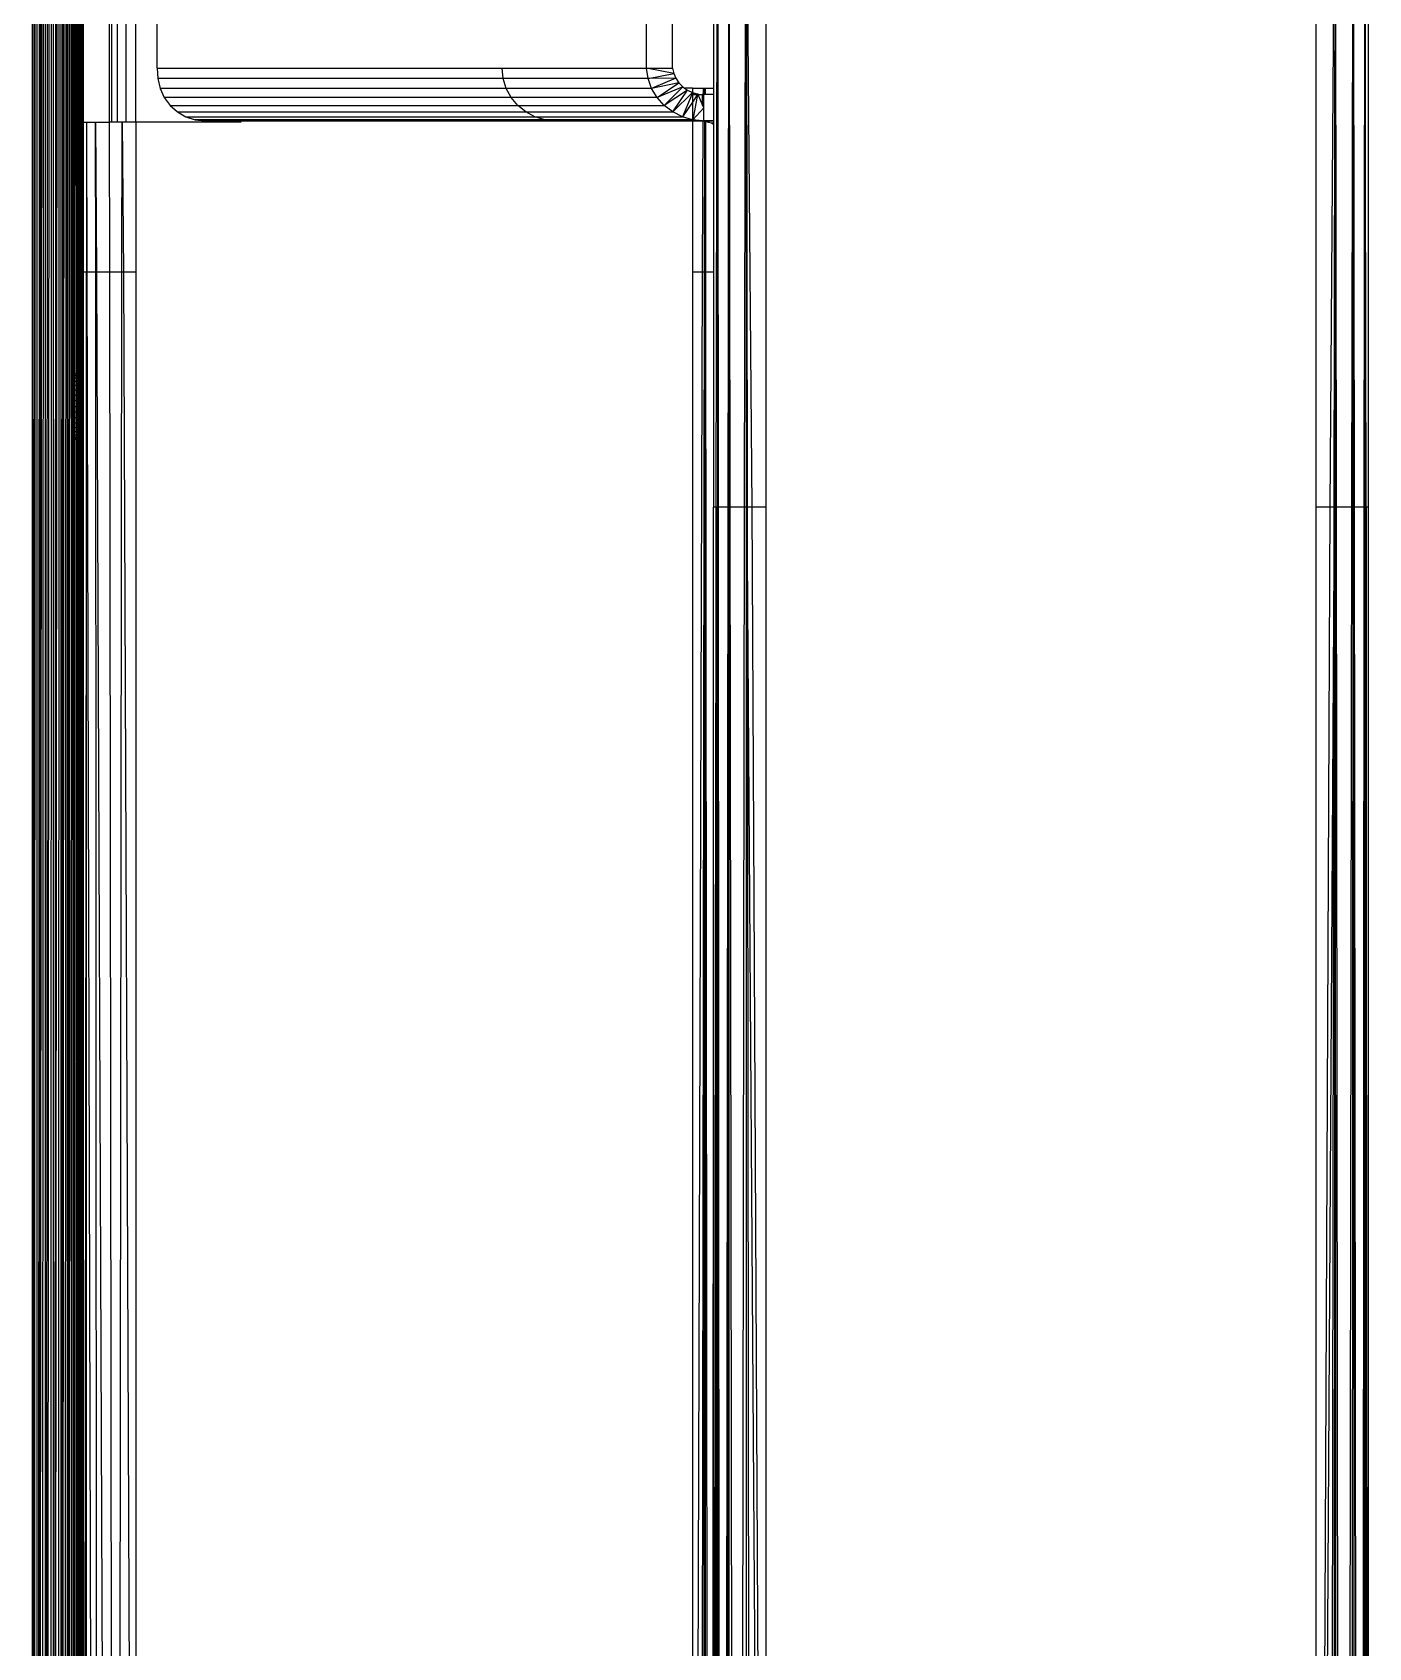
# Model space of a CAD drawing. Header units: inches. Extents: x 12 to 4610, y 8 to 3258.
# Drawn here: x 1589.2 to 1690.8, y 1998 to 2120.9 of the extents above; entities that cross this region are included whole.
import ezdxf

# ---------------------------------------------------------------- set-up
doc = ezdxf.new("R2010")
doc.units = ezdxf.units.IN
doc.header["$MEASUREMENT"] = 0

msp = doc.modelspace()

# ---------------------------------------------------------------- linework, layer by layer
for p, q in [((1589.23, 1739.7), (1589.59, 2545.2)), ((1589.23, 1739.7), (1589.31, 2545.12)), ((1589.23, 1739.7), (1589.23, 2545.1)), ((1589.33, 1739.67), (1589.59, 2545.2)), ((1589.59, 1739.6), (1590.18, 2545.37)), ((1589.92, 2545.3), (1589.59, 1739.6)), ((1589.59, 1739.6), (1589.59, 2545.2)), ((1589.68, 1739.57), (1590.23, 2545.39)), ((1589.68, 1739.57), (1590.18, 2545.37)), ((1589.94, 1739.5), (1590.23, 2545.39)), ((1590.23, 1739.41), (1590.84, 2545.58)), ((1590.23, 1739.41), (1590.55, 2545.49)), ((1590.23, 1739.41), (1590.23, 2545.39)), ((1590.57, 1739.31), (1590.84, 2545.58)), ((1590.84, 1739.23), (1591.41, 2545.76)), ((1591.15, 2545.67), (1590.84, 1739.23)), ((1590.84, 1739.23), (1590.84, 2545.58)), ((1591.16, 1739.12), (1591.41, 2545.76)), ((1591.41, 1739.04), (1591.91, 2545.95)), ((1591.41, 1739.04), (1591.68, 2545.86)), ((1591.41, 1739.04), (1591.41, 2545.76)), ((1591.69, 1738.94), (1591.91, 2545.95)), ((1591.91, 1738.85), (1592.33, 2546.14)), ((1591.91, 1738.85), (1592.14, 2546.05)), ((1591.91, 1738.85), (1591.91, 2545.95)), ((1592.15, 1738.75), (1592.33, 2546.14)), ((1592.33, 2094.9), (1592.33, 2189.9)), ((1592.43, 2189.9), (1592.41, 2094.9)), ((1592.47, 2094.9), (1592.51, 2189.9)), ((1592.58, 2094.9), (1592.6, 2189.9)), ((1592.65, 2094.9), (1592.65, 2189.9)), ((1592.73, 2189.9), (1592.72, 2094.9)), ((1592.78, 2189.9), (1592.75, 2094.9)), ((1592.84, 2189.9), (1592.83, 2094.9)), ((1592.88, 2189.9), (1592.88, 2094.9)), ((1592.93, 2189.9), (1592.92, 2094.9)), ((1592.98, 2189.9), (1592.97, 2094.9)), ((1593.03, 2189.9), (1593.03, 2094.9)), ((1635.92, 2118.14), (1635.92, 2142.14)), ((1637.91, 2118.14), (1637.91, 2142.14)), ((1593.1, 2141.64), (1593.1, 2114.04)), ((1595.1, 2114.04), (1595.1, 2141.64)), ((1595.25, 2141.64), (1595.25, 2114.04)), ((1595.68, 2141.64), (1595.68, 2114.04)), ((1596.33, 2141.64), (1596.33, 2114.04)), ((1597.1, 2114.04), (1597.1, 2141.64)), ((1598.73, 2118.14), (1598.73, 2141.14)), ((1641.03, 2141.64), (1641.03, 2116.64)), ((1641.24, 2084.75), (1641.33, 2141.64)), ((1641.33, 2141.64), (1641.32, 2114.04)), ((1641.33, 2141.64), (1641.36, 2114.04)), ((1642.2, 2141.64), (1642.16, 2113.56)), ((1642.29, 2084.75), (1642.2, 2141.64)), ((1642.2, 2141.64), (1642.2, 2113.56)), ((1643.39, 2084.75), (1643.5, 2141.64)), ((1643.5, 2141.64), (1643.51, 2084.75)), ((1643.5, 2141.64), (1643.58, 2084.75)), ((1643.96, 2084.75), (1643.5, 2141.64)), ((1645.03, 2084.75), (1645.03, 2141.64)), ((1686.84, 2084.75), (1686.84, 2141.64)), ((1687.92, 2084.75), (1688.32, 2141.64)), ((1688.27, 2115.47), (1688.32, 2141.64)), ((1688.32, 2141.64), (1688.31, 2115.47)), ((1688.4, 2084.75), (1688.32, 2141.64)), ((1689.57, 2084.75), (1689.67, 2141.64)), ((1689.67, 2141.64), (1689.64, 2084.75)), ((1689.67, 2141.64), (1689.74, 2084.75)), ((1689.67, 2141.64), (1689.69, 2084.75)), ((1690.51, 2084.75), (1690.56, 2141.64)), ((1690.56, 2141.64), (1690.55, 2084.75)), ((1690.56, 2141.64), (1690.58, 2084.75)), ((1690.64, 2084.75), (1690.56, 2141.64)), ((1690.84, 2084.75), (1690.84, 2141.64)), ((1598.73, 2118.14), (1598.76, 2117.36)), ((1598.73, 2118.14), (1624.96, 2118.14)), ((1598.76, 2117.36), (1598.94, 2116.61)), ((1625.04, 2117.36), (1598.76, 2117.36)), ((1625.04, 2117.36), (1624.96, 2118.14)), ((1624.96, 2118.14), (1635.92, 2118.14)), ((1625.27, 2116.61), (1625.04, 2117.36)), ((1636.05, 2117.36), (1625.04, 2117.36)), ((1636.05, 2117.36), (1635.92, 2118.14)), ((1638, 2117.75), (1635.92, 2118.14)), ((1635.92, 2118.14), (1637.91, 2118.14)), ((1636.05, 2117.36), (1638, 2117.75)), ((1638.16, 2117.38), (1636.05, 2117.36)), ((1636.32, 2116.61), (1636.05, 2117.36)), ((1638.16, 2117.38), (1636.32, 2116.61)), ((1637.91, 2118.14), (1638, 2117.75)), ((1638, 2117.75), (1638.16, 2117.38)), ((1638.16, 2117.38), (1638.39, 2117.03)), ((1598.94, 2116.61), (1599.26, 2115.92)), ((1625.27, 2116.61), (1598.94, 2116.61)), ((1625.64, 2115.92), (1625.27, 2116.61)), ((1636.32, 2116.61), (1625.27, 2116.61)), ((1638.39, 2117.03), (1636.32, 2116.61)), ((1636.74, 2115.92), (1636.32, 2116.61)), ((1636.74, 2115.92), (1638.39, 2117.03)), ((1638.69, 2116.73), (1636.74, 2115.92)), ((1638.69, 2116.73), (1637.28, 2115.32)), ((1639.04, 2116.48), (1637.28, 2115.32)), ((1637.93, 2114.82), (1639.04, 2116.48)), ((1639.43, 2116.3), (1637.93, 2114.82)), ((1638.39, 2117.03), (1638.69, 2116.73)), ((1639.37, 2116.14), (1638.67, 2114.45)), ((1638.69, 2116.73), (1638.81, 2116.64)), ((1638.81, 2116.64), (1639.04, 2116.48)), ((1639.43, 2116.64), (1638.81, 2116.64)), ((1639.04, 2116.48), (1639.43, 2116.3)), ((1639.38, 2116.18), (1639.37, 2116.14)), ((1639.37, 2116.14), (1639.43, 2116.14)), ((1639.43, 2116.3), (1639.38, 2116.18)), ((1639.43, 2116.18), (1639.38, 2116.18)), ((1639.43, 2116.64), (1639.43, 2116.3)), ((1639.43, 2116.64), (1640.24, 2116.64)), ((1639.43, 2116.3), (1639.85, 2116.18)), ((1639.43, 2116.3), (1639.43, 2116.18)), ((1639.85, 2116.18), (1639.43, 2116.18)), ((1639.43, 2116.14), (1639.43, 2115.56)), ((1639.43, 2116.14), (1639.82, 2116.14)), ((1639.82, 2116.14), (1639.43, 2115.56)), ((1639.82, 2116.14), (1639.46, 2114.22)), ((1639.85, 2116.18), (1639.82, 2116.14)), ((1639.82, 2116.14), (1639.87, 2116.14)), ((1639.85, 2116.18), (1640.17, 2116.14)), ((1639.87, 2116.14), (1639.85, 2116.18)), ((1639.87, 2116.14), (1640.17, 2116.14)), ((1640.17, 2115.42), (1639.87, 2116.14)), ((1640.17, 2116.14), (1640.17, 2115.42)), ((1640.23, 2116.14), (1640.17, 2116.14)), ((1640.24, 2116.64), (1640.23, 2116.14)), ((1640.29, 2116.13), (1640.23, 2116.14)), ((1640.23, 2116.14), (1640.23, 2115.28)), ((1640.24, 2116.64), (1640.33, 2116.64)), ((1640.33, 2116.14), (1640.29, 2116.13)), ((1640.29, 2115.29), (1640.29, 2116.13)), ((1640.33, 2116.64), (1640.33, 2116.14)), ((1640.33, 2116.64), (1640.36, 2116.64)), ((1640.36, 2116.14), (1640.33, 2116.14)), ((1640.36, 2116.64), (1640.36, 2116.14)), ((1640.4, 2116.14), (1640.36, 2116.64)), ((1640.36, 2116.64), (1640.4, 2116.64)), ((1640.4, 2116.14), (1640.36, 2116.14)), ((1640.4, 2116.64), (1640.4, 2116.14)), ((1640.4, 2116.64), (1641.03, 2116.64)), ((1641.03, 2116.14), (1640.4, 2116.14)), ((1641.03, 2116.64), (1641.03, 2116.14)), ((1641.03, 2116.14), (1641.03, 2114.14)), ((1599.26, 2115.92), (1599.7, 2115.32)), ((1625.64, 2115.92), (1599.26, 2115.92)), ((1599.7, 2115.32), (1600.26, 2114.82)), ((1599.7, 2115.32), (1626.14, 2115.32)), ((1626.14, 2115.32), (1625.64, 2115.92)), ((1636.74, 2115.92), (1625.64, 2115.92)), ((1626.75, 2114.82), (1626.14, 2115.32)), ((1626.14, 2115.32), (1637.28, 2115.32)), ((1637.28, 2115.32), (1636.74, 2115.92)), ((1637.93, 2114.82), (1637.28, 2115.32)), ((1639.43, 2115.56), (1638.67, 2114.45)), ((1639.43, 2115.56), (1639.43, 2114.22)), ((1639.46, 2114.22), (1640.29, 2115.14)), ((1640.23, 2115.28), (1640.17, 2115.42)), ((1640.25, 2115.24), (1640.23, 2115.28)), ((1640.25, 2115.24), (1640.29, 2115.29)), ((1640.29, 2115.14), (1640.25, 2115.24)), ((1640.29, 2115.14), (1640.29, 2115.29)), ((1640.29, 2114.14), (1640.29, 2115.14)), ((1688.31, 2115.47), (1688.27, 2115.47)), ((1688.27, 2114.97), (1688.27, 2115.47)), ((1688.31, 2114.97), (1688.27, 2114.97)), ((1688.27, 2114.37), (1688.27, 2114.97)), ((1688.31, 2115.47), (1688.31, 2114.97)), ((1688.31, 2114.97), (1688.31, 2114.37)), ((1593.1, 2114.04), (1593.1, 2102.64)), ((1593.1, 2114.04), (1593.34, 2114.04)), ((1593.34, 2114.04), (1593.38, 2102.64)), ((1593.34, 2114.04), (1593.34, 2102.64)), ((1593.34, 2114.04), (1594.04, 2114.04)), ((1594.04, 2114.04), (1594.1, 2102.64)), ((1594.05, 2102.64), (1594.04, 2114.04)), ((1594.04, 2114.04), (1595.1, 2114.04)), ((1595.12, 2102.64), (1595.1, 2114.04)), ((1595.25, 2114.04), (1595.1, 2114.04)), ((1595.68, 2114.04), (1595.25, 2114.04)), ((1596.06, 2114.04), (1595.68, 2114.04)), ((1596.04, 2102.64), (1596.06, 2114.04)), ((1596.06, 2114.04), (1596.15, 2102.64)), ((1596.33, 2114.04), (1596.06, 2114.04)), ((1597.1, 2114.04), (1596.33, 2114.04)), ((1597.1, 2114.04), (1597.1, 2102.64)), ((1605.1, 2114.04), (1597.1, 2114.04)), ((1600.26, 2114.82), (1600.9, 2114.45)), ((1600.26, 2114.82), (1626.75, 2114.82)), ((1600.9, 2114.45), (1601.6, 2114.22)), ((1600.9, 2114.45), (1627.44, 2114.45)), ((1601.6, 2114.22), (1602.33, 2114.14)), ((1628.19, 2114.22), (1601.6, 2114.22)), ((1602.33, 2114.14), (1628.98, 2114.14)), ((1627.44, 2114.45), (1626.75, 2114.82)), ((1626.75, 2114.82), (1637.93, 2114.82)), ((1628.19, 2114.22), (1627.44, 2114.45)), ((1627.44, 2114.45), (1638.67, 2114.45)), ((1628.98, 2114.14), (1628.19, 2114.22)), ((1639.43, 2114.22), (1628.19, 2114.22)), ((1628.98, 2114.14), (1639.43, 2114.14)), ((1638.67, 2114.45), (1637.93, 2114.82)), ((1639.43, 2114.22), (1638.67, 2114.45)), ((1639.46, 2114.22), (1639.43, 2114.22)), ((1639.43, 2114.14), (1639.43, 2102.64)), ((1639.43, 2114.14), (1640.17, 2114.14)), ((1640.17, 2114.14), (1639.46, 2114.22)), ((1640.22, 2114.13), (1640.16, 2102.64)), ((1640.17, 2114.14), (1640.22, 2114.13)), ((1640.29, 2114.14), (1640.22, 2114.13)), ((1641.03, 2114.14), (1640.29, 2114.14)), ((1640.29, 2114.14), (1640.33, 2114.11)), ((1640.33, 2114.11), (1640.31, 2102.64)), ((1640.33, 2114.11), (1640.36, 2114.1)), ((1640.36, 2114.1), (1640.35, 2102.64)), ((1640.36, 2114.1), (1640.41, 2114.09)), ((1640.39, 2102.64), (1640.41, 2114.09)), ((1640.41, 2114.09), (1641.03, 2114.14)), ((1640.41, 2114.09), (1640.42, 2102.64)), ((1640.41, 2114.09), (1640.88, 2113.99)), ((1640.88, 2113.99), (1641.03, 2113.89)), ((1640.88, 2113.99), (1641.03, 2113.99)), ((1641.03, 2114.14), (1641.03, 2113.99)), ((1641.03, 2113.99), (1641.03, 2113.89)), ((1641.03, 2113.89), (1641.03, 2102.64)), ((1641.32, 2114.04), (1641.36, 2114.04)), ((1641.32, 2114.04), (1641.33, 2084.75)), ((1641.36, 2114.04), (1641.39, 2084.75)), ((1688.22, 2084.75), (1688.27, 2114.37)), ((1688.31, 2114.37), (1688.27, 2114.37)), ((1688.31, 2114.37), (1688.28, 2084.75)), ((1688.33, 2084.75), (1688.31, 2114.37)), ((1642.16, 2113.56), (1642.12, 2084.75)), ((1642.16, 2113.56), (1642.2, 2113.56)), ((1642.16, 2084.75), (1642.16, 2113.56)), ((1642.2, 2113.56), (1642.19, 2084.75)), ((1593.34, 2102.64), (1593.1, 2102.64)), ((1593.1, 2102.64), (1593.1, 1870.72)), ((1593.34, 2102.64), (1593.1, 1870.72)), ((1593.4, 1736.45), (1593.34, 2102.64)), ((1593.38, 2102.64), (1593.34, 2102.64)), ((1594.05, 2102.64), (1593.38, 2102.64)), ((1593.38, 2102.64), (1594.27, 1736.45)), ((1594.27, 1736.45), (1594.05, 2102.64)), ((1594.1, 2102.64), (1594.05, 2102.64)), ((1595.12, 2102.64), (1594.1, 2102.64)), ((1594.1, 2102.64), (1595.57, 1736.45)), ((1595.57, 1736.45), (1595.12, 2102.64)), ((1596.04, 2102.64), (1595.12, 2102.64)), ((1595.57, 1736.45), (1596.04, 2102.64)), ((1596.15, 2102.64), (1596.04, 2102.64)), ((1597.1, 2102.64), (1596.15, 2102.64)), ((1596.15, 2102.64), (1597.1, 1870.72)), ((1597.1, 2102.64), (1597.1, 1870.72)), ((1640.16, 2102.64), (1639.43, 2102.64)), ((1639.43, 2102.64), (1639.43, 1861.36)), ((1640.16, 2102.64), (1639.43, 1861.36)), ((1640.31, 2102.64), (1639.79, 1690.11)), ((1640.35, 2102.64), (1640.15, 1690.11)), ((1640.31, 2102.64), (1640.16, 2102.64)), ((1640.35, 2102.64), (1640.31, 2102.64)), ((1640.39, 2102.64), (1640.35, 2102.64)), ((1640.48, 1690.09), (1640.39, 2102.64)), ((1640.42, 2102.64), (1640.39, 2102.64)), ((1641.03, 2102.64), (1640.42, 2102.64)), ((1640.42, 2102.64), (1640.78, 1690.09)), ((1641.03, 2102.64), (1641.03, 2084.75)), ((1592.41, 2094.9), (1592.33, 2094.9)), ((1592.33, 2094.86), (1592.33, 2094.9)), ((1592.41, 2094.86), (1592.33, 2094.86)), ((1592.33, 2094.75), (1592.33, 2094.86)), ((1592.41, 2094.75), (1592.33, 2094.75)), ((1592.33, 2094.57), (1592.33, 2094.75)), ((1592.41, 2094.57), (1592.33, 2094.57)), ((1592.33, 2094.32), (1592.33, 2094.57)), ((1592.41, 2094.32), (1592.33, 2094.32)), ((1592.33, 2094.01), (1592.33, 2094.32)), ((1592.41, 2094.01), (1592.33, 2094.01)), ((1592.33, 2093.65), (1592.33, 2094.01)), ((1592.47, 2094.9), (1592.41, 2094.9)), ((1592.41, 2094.9), (1592.41, 2094.86)), ((1592.47, 2094.86), (1592.41, 2094.86)), ((1592.41, 2094.86), (1592.41, 2094.75)), ((1592.47, 2094.75), (1592.41, 2094.75)), ((1592.41, 2094.75), (1592.41, 2094.57)), ((1592.47, 2094.57), (1592.41, 2094.57)), ((1592.41, 2094.57), (1592.41, 2094.32)), ((1592.47, 2094.32), (1592.41, 2094.32)), ((1592.41, 2094.32), (1592.41, 2094.01)), ((1592.47, 2094.01), (1592.41, 2094.01)), ((1592.41, 2094.01), (1592.41, 2093.65)), ((1592.58, 2094.9), (1592.47, 2094.9)), ((1592.47, 2094.86), (1592.47, 2094.9)), ((1592.58, 2094.86), (1592.47, 2094.86)), ((1592.47, 2094.75), (1592.47, 2094.86)), ((1592.58, 2094.75), (1592.47, 2094.75)), ((1592.47, 2094.57), (1592.47, 2094.75)), ((1592.58, 2094.57), (1592.47, 2094.57)), ((1592.47, 2094.32), (1592.47, 2094.57)), ((1592.58, 2094.32), (1592.47, 2094.32)), ((1592.47, 2094.01), (1592.47, 2094.32)), ((1592.58, 2094.01), (1592.47, 2094.01)), ((1592.47, 2093.65), (1592.47, 2094.01)), ((1592.65, 2094.9), (1592.58, 2094.9)), ((1592.58, 2094.86), (1592.58, 2094.9)), ((1592.65, 2094.86), (1592.58, 2094.86)), ((1592.58, 2094.75), (1592.58, 2094.86)), ((1592.65, 2094.75), (1592.58, 2094.75)), ((1592.58, 2094.57), (1592.58, 2094.75)), ((1592.65, 2094.57), (1592.58, 2094.57)), ((1592.58, 2094.32), (1592.58, 2094.57)), ((1592.65, 2094.32), (1592.58, 2094.32)), ((1592.58, 2094.01), (1592.58, 2094.32)), ((1592.65, 2094.01), (1592.58, 2094.01)), ((1592.58, 2093.65), (1592.58, 2094.01)), ((1592.72, 2094.9), (1592.65, 2094.9)), ((1592.65, 2094.86), (1592.65, 2094.9)), ((1592.72, 2094.86), (1592.65, 2094.86)), ((1592.65, 2094.75), (1592.65, 2094.86)), ((1592.72, 2094.75), (1592.65, 2094.75)), ((1592.65, 2094.57), (1592.65, 2094.75)), ((1592.72, 2094.57), (1592.65, 2094.57)), ((1592.65, 2094.32), (1592.65, 2094.57)), ((1592.72, 2094.32), (1592.65, 2094.32)), ((1592.65, 2094.01), (1592.65, 2094.32)), ((1592.72, 2094.01), (1592.65, 2094.01)), ((1592.65, 2093.65), (1592.65, 2094.01)), ((1592.75, 2094.9), (1592.72, 2094.9)), ((1592.72, 2094.9), (1592.72, 2094.86)), ((1592.75, 2094.86), (1592.72, 2094.86)), ((1592.72, 2094.86), (1592.72, 2094.75)), ((1592.75, 2094.75), (1592.72, 2094.75)), ((1592.72, 2094.75), (1592.72, 2094.57)), ((1592.75, 2094.57), (1592.72, 2094.57)), ((1592.72, 2094.57), (1592.72, 2094.32)), ((1592.75, 2094.32), (1592.72, 2094.32)), ((1592.72, 2094.32), (1592.72, 2094.01)), ((1592.75, 2094.01), (1592.72, 2094.01)), ((1592.72, 2094.01), (1592.72, 2093.65)), ((1592.83, 2094.9), (1592.75, 2094.9)), ((1592.75, 2094.9), (1592.75, 2094.86)), ((1592.83, 2094.86), (1592.75, 2094.86)), ((1592.75, 2094.86), (1592.75, 2094.75)), ((1592.83, 2094.75), (1592.75, 2094.75)), ((1592.75, 2094.75), (1592.75, 2094.57)), ((1592.83, 2094.57), (1592.75, 2094.57)), ((1592.75, 2094.57), (1592.75, 2094.32)), ((1592.83, 2094.32), (1592.75, 2094.32)), ((1592.75, 2094.32), (1592.75, 2094.01)), ((1592.83, 2094.01), (1592.75, 2094.01)), ((1592.75, 2094.01), (1592.75, 2093.65)), ((1592.88, 2094.9), (1592.83, 2094.9)), ((1592.83, 2094.9), (1592.83, 2094.86)), ((1592.88, 2094.86), (1592.83, 2094.86)), ((1592.83, 2094.86), (1592.83, 2094.75)), ((1592.88, 2094.75), (1592.83, 2094.75)), ((1592.83, 2094.75), (1592.83, 2094.57)), ((1592.88, 2094.57), (1592.83, 2094.57)), ((1592.83, 2094.57), (1592.83, 2094.32)), ((1592.88, 2094.32), (1592.83, 2094.32)), ((1592.83, 2094.32), (1592.83, 2094.01)), ((1592.88, 2094.01), (1592.83, 2094.01)), ((1592.83, 2094.01), (1592.83, 2093.65)), ((1592.92, 2094.9), (1592.88, 2094.9)), ((1592.88, 2094.9), (1592.88, 2094.86)), ((1592.92, 2094.86), (1592.88, 2094.86)), ((1592.88, 2094.86), (1592.88, 2094.75)), ((1592.92, 2094.75), (1592.88, 2094.75)), ((1592.88, 2094.75), (1592.88, 2094.57)), ((1592.92, 2094.57), (1592.88, 2094.57)), ((1592.88, 2094.57), (1592.88, 2094.32)), ((1592.92, 2094.32), (1592.88, 2094.32)), ((1592.88, 2094.32), (1592.88, 2094.01)), ((1592.92, 2094.01), (1592.88, 2094.01)), ((1592.88, 2094.01), (1592.88, 2093.65)), ((1592.97, 2094.9), (1592.92, 2094.9)), ((1592.92, 2094.9), (1592.92, 2094.86)), ((1592.97, 2094.86), (1592.92, 2094.86)), ((1592.92, 2094.86), (1592.92, 2094.75)), ((1592.97, 2094.75), (1592.92, 2094.75)), ((1592.92, 2094.75), (1592.92, 2094.57)), ((1592.97, 2094.57), (1592.92, 2094.57)), ((1592.92, 2094.57), (1592.92, 2094.32)), ((1592.97, 2094.32), (1592.92, 2094.32)), ((1592.92, 2094.32), (1592.92, 2094.01)), ((1592.97, 2094.01), (1592.92, 2094.01)), ((1592.92, 2094.01), (1592.92, 2093.65)), ((1593.03, 2094.9), (1592.97, 2094.9)), ((1592.97, 2094.9), (1592.97, 2094.86)), ((1593.03, 2094.86), (1592.97, 2094.86)), ((1592.97, 2094.86), (1592.97, 2094.75)), ((1593.03, 2094.75), (1592.97, 2094.75)), ((1592.97, 2094.75), (1592.97, 2094.57)), ((1593.03, 2094.57), (1592.97, 2094.57)), ((1592.97, 2094.57), (1592.97, 2094.32)), ((1593.03, 2094.32), (1592.97, 2094.32)), ((1592.97, 2094.32), (1592.97, 2094.01)), ((1593.03, 2094.01), (1592.97, 2094.01)), ((1592.97, 2094.01), (1592.97, 2093.65)), ((1593.03, 2094.86), (1593.03, 2094.9)), ((1593.03, 2094.75), (1593.03, 2094.86)), ((1593.03, 2094.57), (1593.03, 2094.75)), ((1593.03, 2094.32), (1593.03, 2094.57)), ((1593.03, 2094.01), (1593.03, 2094.32)), ((1593.03, 2093.65), (1593.03, 2094.01)), ((1592.41, 2093.65), (1592.33, 2093.65)), ((1592.33, 2093.26), (1592.33, 2093.65)), ((1592.41, 2093.26), (1592.33, 2093.26)), ((1592.33, 2092.84), (1592.33, 2093.26)), ((1592.41, 2092.84), (1592.33, 2092.84)), ((1592.33, 2092.4), (1592.33, 2092.84)), ((1592.47, 2093.65), (1592.41, 2093.65)), ((1592.41, 2093.65), (1592.41, 2093.26)), ((1592.47, 2093.26), (1592.41, 2093.26)), ((1592.41, 2093.26), (1592.41, 2092.84)), ((1592.47, 2092.84), (1592.41, 2092.84)), ((1592.41, 2092.84), (1592.41, 2092.4)), ((1592.58, 2093.65), (1592.47, 2093.65)), ((1592.47, 2093.26), (1592.47, 2093.65)), ((1592.58, 2093.26), (1592.47, 2093.26)), ((1592.47, 2092.84), (1592.47, 2093.26)), ((1592.58, 2092.84), (1592.47, 2092.84)), ((1592.47, 2092.4), (1592.47, 2092.84)), ((1592.65, 2093.65), (1592.58, 2093.65)), ((1592.58, 2093.26), (1592.58, 2093.65)), ((1592.65, 2093.26), (1592.58, 2093.26)), ((1592.58, 2092.84), (1592.58, 2093.26)), ((1592.65, 2092.84), (1592.58, 2092.84)), ((1592.58, 2092.4), (1592.58, 2092.84)), ((1592.72, 2093.65), (1592.65, 2093.65)), ((1592.65, 2093.26), (1592.65, 2093.65)), ((1592.72, 2093.26), (1592.65, 2093.26)), ((1592.65, 2092.84), (1592.65, 2093.26)), ((1592.72, 2092.84), (1592.65, 2092.84)), ((1592.65, 2092.4), (1592.65, 2092.84)), ((1592.75, 2093.65), (1592.72, 2093.65)), ((1592.72, 2093.65), (1592.72, 2093.26)), ((1592.75, 2093.26), (1592.72, 2093.26)), ((1592.72, 2093.26), (1592.72, 2092.84)), ((1592.75, 2092.84), (1592.72, 2092.84)), ((1592.72, 2092.84), (1592.72, 2092.4)), ((1592.83, 2093.65), (1592.75, 2093.65)), ((1592.75, 2093.65), (1592.75, 2093.26)), ((1592.83, 2093.26), (1592.75, 2093.26)), ((1592.75, 2093.26), (1592.75, 2092.84)), ((1592.83, 2092.84), (1592.75, 2092.84)), ((1592.75, 2092.84), (1592.75, 2092.4)), ((1592.88, 2093.65), (1592.83, 2093.65)), ((1592.83, 2093.65), (1592.83, 2093.26)), ((1592.88, 2093.26), (1592.83, 2093.26)), ((1592.83, 2093.26), (1592.83, 2092.84)), ((1592.88, 2092.84), (1592.83, 2092.84)), ((1592.83, 2092.84), (1592.83, 2092.4)), ((1592.92, 2093.65), (1592.88, 2093.65)), ((1592.88, 2093.65), (1592.88, 2093.26)), ((1592.88, 2093.26), (1592.88, 2092.84)), ((1592.92, 2093.26), (1592.88, 2093.26)), ((1592.92, 2092.84), (1592.88, 2092.84)), ((1592.88, 2092.84), (1592.88, 2092.4)), ((1592.97, 2093.65), (1592.92, 2093.65)), ((1592.92, 2093.65), (1592.92, 2093.26)), ((1592.92, 2093.26), (1592.92, 2092.84)), ((1592.97, 2093.26), (1592.92, 2093.26)), ((1592.97, 2092.84), (1592.92, 2092.84)), ((1592.92, 2092.84), (1592.92, 2092.4)), ((1593.03, 2093.65), (1592.97, 2093.65)), ((1592.97, 2093.65), (1592.97, 2093.26)), ((1593.03, 2093.26), (1592.97, 2093.26)), ((1592.97, 2093.26), (1592.97, 2092.84)), ((1593.03, 2092.84), (1592.97, 2092.84)), ((1592.97, 2092.84), (1592.97, 2092.4)), ((1593.03, 2093.26), (1593.03, 2093.65)), ((1593.03, 2092.84), (1593.03, 2093.26)), ((1593.03, 2092.4), (1593.03, 2092.84)), ((1592.33, 2092.4), (1592.41, 2092.4)), ((1592.33, 2091.97), (1592.33, 2092.4)), ((1592.41, 2091.97), (1592.33, 2091.97)), ((1592.33, 2091.55), (1592.33, 2091.97)), ((1592.41, 2091.55), (1592.33, 2091.55)), ((1592.33, 2091.15), (1592.33, 2091.55)), ((1592.41, 2092.4), (1592.47, 2092.4)), ((1592.41, 2092.4), (1592.41, 2091.97)), ((1592.47, 2091.97), (1592.41, 2091.97)), ((1592.41, 2091.97), (1592.41, 2091.55)), ((1592.47, 2091.55), (1592.41, 2091.55)), ((1592.41, 2091.55), (1592.41, 2091.15)), ((1592.47, 2092.4), (1592.58, 2092.4)), ((1592.47, 2091.97), (1592.47, 2092.4)), ((1592.58, 2091.97), (1592.47, 2091.97)), ((1592.47, 2091.55), (1592.47, 2091.97)), ((1592.58, 2091.55), (1592.47, 2091.55)), ((1592.47, 2091.15), (1592.47, 2091.55)), ((1592.58, 2092.4), (1592.65, 2092.4)), ((1592.58, 2091.97), (1592.58, 2092.4)), ((1592.65, 2091.97), (1592.58, 2091.97)), ((1592.58, 2091.55), (1592.58, 2091.97)), ((1592.65, 2091.55), (1592.58, 2091.55)), ((1592.58, 2091.15), (1592.58, 2091.55)), ((1592.65, 2092.4), (1592.72, 2092.4)), ((1592.65, 2091.97), (1592.65, 2092.4)), ((1592.72, 2091.97), (1592.65, 2091.97)), ((1592.65, 2091.55), (1592.65, 2091.97)), ((1592.72, 2091.55), (1592.65, 2091.55)), ((1592.65, 2091.15), (1592.65, 2091.55)), ((1592.72, 2092.4), (1592.75, 2092.4)), ((1592.72, 2092.4), (1592.72, 2091.97)), ((1592.75, 2091.97), (1592.72, 2091.97)), ((1592.72, 2091.97), (1592.72, 2091.55)), ((1592.75, 2091.55), (1592.72, 2091.55)), ((1592.72, 2091.55), (1592.72, 2091.15)), ((1592.75, 2092.4), (1592.83, 2092.4)), ((1592.75, 2092.4), (1592.75, 2091.97)), ((1592.83, 2091.97), (1592.75, 2091.97)), ((1592.75, 2091.97), (1592.75, 2091.55)), ((1592.83, 2091.55), (1592.75, 2091.55)), ((1592.75, 2091.55), (1592.75, 2091.15)), ((1592.83, 2092.4), (1592.88, 2092.4)), ((1592.83, 2092.4), (1592.83, 2091.97)), ((1592.88, 2091.97), (1592.83, 2091.97)), ((1592.83, 2091.97), (1592.83, 2091.55)), ((1592.88, 2091.55), (1592.83, 2091.55)), ((1592.83, 2091.55), (1592.83, 2091.15)), ((1592.88, 2092.4), (1592.92, 2092.4)), ((1592.88, 2092.4), (1592.88, 2091.97)), ((1592.92, 2091.97), (1592.88, 2091.97)), ((1592.88, 2091.97), (1592.88, 2091.55)), ((1592.92, 2091.55), (1592.88, 2091.55)), ((1592.88, 2091.55), (1592.88, 2091.15)), ((1592.92, 2092.4), (1592.97, 2092.4)), ((1592.92, 2092.4), (1592.92, 2091.97)), ((1592.97, 2091.97), (1592.92, 2091.97)), ((1592.92, 2091.97), (1592.92, 2091.55)), ((1592.97, 2091.55), (1592.92, 2091.55)), ((1592.92, 2091.55), (1592.92, 2091.15)), ((1592.97, 2092.4), (1593.03, 2092.4)), ((1592.97, 2092.4), (1592.97, 2091.97)), ((1593.03, 2091.97), (1592.97, 2091.97)), ((1592.97, 2091.97), (1592.97, 2091.55)), ((1593.03, 2091.55), (1592.97, 2091.55)), ((1592.97, 2091.55), (1592.97, 2091.15)), ((1593.03, 2091.97), (1593.03, 2092.4)), ((1593.03, 2091.55), (1593.03, 2091.97)), ((1593.03, 2091.15), (1593.03, 2091.55)), ((1592.41, 2091.15), (1592.33, 2091.15)), ((1592.33, 2090.79), (1592.33, 2091.15)), ((1592.41, 2090.79), (1592.33, 2090.79)), ((1592.33, 2090.49), (1592.33, 2090.79)), ((1592.41, 2090.49), (1592.33, 2090.49)), ((1592.33, 2090.24), (1592.33, 2090.49)), ((1592.47, 2091.15), (1592.41, 2091.15)), ((1592.41, 2091.15), (1592.41, 2090.79)), ((1592.47, 2090.79), (1592.41, 2090.79)), ((1592.41, 2090.79), (1592.41, 2090.49)), ((1592.47, 2090.49), (1592.41, 2090.49)), ((1592.41, 2090.49), (1592.41, 2090.24)), ((1592.58, 2091.15), (1592.47, 2091.15)), ((1592.47, 2090.79), (1592.47, 2091.15)), ((1592.58, 2090.79), (1592.47, 2090.79)), ((1592.47, 2090.49), (1592.47, 2090.79)), ((1592.58, 2090.49), (1592.47, 2090.49)), ((1592.47, 2090.24), (1592.47, 2090.49)), ((1592.65, 2091.15), (1592.58, 2091.15)), ((1592.58, 2090.79), (1592.58, 2091.15)), ((1592.65, 2090.79), (1592.58, 2090.79)), ((1592.58, 2090.49), (1592.58, 2090.79)), ((1592.65, 2090.49), (1592.58, 2090.49)), ((1592.58, 2090.24), (1592.58, 2090.49)), ((1592.72, 2091.15), (1592.65, 2091.15)), ((1592.65, 2090.79), (1592.65, 2091.15)), ((1592.72, 2090.79), (1592.65, 2090.79)), ((1592.65, 2090.49), (1592.65, 2090.79)), ((1592.72, 2090.49), (1592.65, 2090.49)), ((1592.65, 2090.24), (1592.65, 2090.49)), ((1592.75, 2091.15), (1592.72, 2091.15)), ((1592.72, 2091.15), (1592.72, 2090.79)), ((1592.75, 2090.79), (1592.72, 2090.79)), ((1592.72, 2090.79), (1592.72, 2090.49)), ((1592.75, 2090.49), (1592.72, 2090.49)), ((1592.72, 2090.49), (1592.72, 2090.24)), ((1592.83, 2091.15), (1592.75, 2091.15)), ((1592.75, 2091.15), (1592.75, 2090.79)), ((1592.83, 2090.79), (1592.75, 2090.79)), ((1592.75, 2090.79), (1592.75, 2090.49)), ((1592.83, 2090.49), (1592.75, 2090.49)), ((1592.75, 2090.49), (1592.75, 2090.24)), ((1592.88, 2091.15), (1592.83, 2091.15)), ((1592.83, 2091.15), (1592.83, 2090.79)), ((1592.88, 2090.79), (1592.83, 2090.79)), ((1592.83, 2090.79), (1592.83, 2090.49)), ((1592.88, 2090.49), (1592.83, 2090.49)), ((1592.83, 2090.49), (1592.83, 2090.24)), ((1592.92, 2091.15), (1592.88, 2091.15)), ((1592.88, 2091.15), (1592.88, 2090.79)), ((1592.92, 2090.79), (1592.88, 2090.79)), ((1592.88, 2090.79), (1592.88, 2090.49)), ((1592.92, 2090.49), (1592.88, 2090.49)), ((1592.88, 2090.49), (1592.88, 2090.24)), ((1592.97, 2091.15), (1592.92, 2091.15)), ((1592.92, 2091.15), (1592.92, 2090.79)), ((1592.97, 2090.79), (1592.92, 2090.79)), ((1592.92, 2090.79), (1592.92, 2090.49)), ((1592.97, 2090.49), (1592.92, 2090.49)), ((1592.92, 2090.49), (1592.92, 2090.24)), ((1593.03, 2091.15), (1592.97, 2091.15)), ((1592.97, 2091.15), (1592.97, 2090.79)), ((1593.03, 2090.79), (1592.97, 2090.79)), ((1592.97, 2090.79), (1592.97, 2090.49)), ((1593.03, 2090.49), (1592.97, 2090.49)), ((1592.97, 2090.49), (1592.97, 2090.24)), ((1593.03, 2090.79), (1593.03, 2091.15)), ((1593.03, 2090.49), (1593.03, 2090.79)), ((1593.03, 2090.24), (1593.03, 2090.49)), ((1592.41, 2090.24), (1592.33, 2090.24)), ((1592.33, 2090.05), (1592.33, 2090.24)), ((1592.41, 2090.05), (1592.33, 2090.05)), ((1592.33, 2089.94), (1592.33, 2090.05)), ((1592.41, 2089.94), (1592.33, 2089.94)), ((1592.33, 2089.9), (1592.33, 2089.94)), ((1592.41, 2089.9), (1592.33, 2089.9)), ((1592.33, 1994.9), (1592.33, 2089.9)), ((1592.41, 2089.9), (1592.39, 1994.9)), ((1592.47, 2090.24), (1592.41, 2090.24)), ((1592.41, 2090.24), (1592.41, 2090.05)), ((1592.47, 2090.05), (1592.41, 2090.05)), ((1592.41, 2090.05), (1592.41, 2089.94)), ((1592.47, 2089.94), (1592.41, 2089.94)), ((1592.41, 2089.94), (1592.41, 2089.9)), ((1592.47, 2089.9), (1592.41, 2089.9)), ((1592.43, 1994.9), (1592.47, 2089.9)), ((1592.58, 2090.24), (1592.47, 2090.24)), ((1592.47, 2090.05), (1592.47, 2090.24)), ((1592.58, 2090.05), (1592.47, 2090.05)), ((1592.47, 2089.94), (1592.47, 2090.05)), ((1592.58, 2089.94), (1592.47, 2089.94)), ((1592.47, 2089.9), (1592.47, 2089.94)), ((1592.58, 2089.9), (1592.47, 2089.9)), ((1592.56, 1994.9), (1592.58, 2089.9)), ((1592.65, 2090.24), (1592.58, 2090.24)), ((1592.58, 2090.05), (1592.58, 2090.24)), ((1592.65, 2090.05), (1592.58, 2090.05)), ((1592.58, 2089.94), (1592.58, 2090.05)), ((1592.65, 2089.94), (1592.58, 2089.94)), ((1592.58, 2089.9), (1592.58, 2089.94)), ((1592.65, 2089.9), (1592.58, 2089.9)), ((1592.72, 2090.24), (1592.65, 2090.24)), ((1592.65, 2090.05), (1592.65, 2090.24)), ((1592.72, 2090.05), (1592.65, 2090.05)), ((1592.65, 2089.94), (1592.65, 2090.05)), ((1592.72, 2089.94), (1592.65, 2089.94)), ((1592.65, 2089.9), (1592.65, 2089.94)), ((1592.72, 2089.9), (1592.65, 2089.9)), ((1592.65, 1994.9), (1592.65, 2089.9)), ((1592.72, 2089.9), (1592.7, 1994.9)), ((1592.75, 2090.24), (1592.72, 2090.24)), ((1592.72, 2090.24), (1592.72, 2090.05)), ((1592.75, 2090.05), (1592.72, 2090.05)), ((1592.72, 2090.05), (1592.72, 2089.94)), ((1592.75, 2089.94), (1592.72, 2089.94)), ((1592.72, 2089.94), (1592.72, 2089.9)), ((1592.75, 2089.9), (1592.72, 2089.9)), ((1592.75, 2089.9), (1592.73, 1994.9)), ((1592.83, 2090.24), (1592.75, 2090.24)), ((1592.75, 2090.24), (1592.75, 2090.05)), ((1592.83, 2090.05), (1592.75, 2090.05)), ((1592.75, 2090.05), (1592.75, 2089.94)), ((1592.83, 2089.94), (1592.75, 2089.94)), ((1592.75, 2089.94), (1592.75, 2089.9)), ((1592.83, 2089.9), (1592.75, 2089.9)), ((1592.83, 2089.9), (1592.82, 1994.9)), ((1592.88, 2090.24), (1592.83, 2090.24)), ((1592.83, 2090.24), (1592.83, 2090.05)), ((1592.88, 2090.05), (1592.83, 2090.05)), ((1592.83, 2090.05), (1592.83, 2089.94)), ((1592.88, 2089.94), (1592.83, 2089.94)), ((1592.83, 2089.94), (1592.83, 2089.9)), ((1592.88, 2089.9), (1592.83, 2089.9)), ((1592.92, 2090.24), (1592.88, 2090.24)), ((1592.88, 2090.24), (1592.88, 2090.05)), ((1592.92, 2090.05), (1592.88, 2090.05)), ((1592.88, 2090.05), (1592.88, 2089.94)), ((1592.92, 2089.94), (1592.88, 2089.94)), ((1592.88, 2089.94), (1592.88, 2089.9)), ((1592.92, 2089.9), (1592.88, 2089.9)), ((1592.88, 2089.9), (1592.88, 1994.9)), ((1592.92, 2089.9), (1592.91, 1994.9)), ((1592.97, 2090.24), (1592.92, 2090.24)), ((1592.92, 2090.24), (1592.92, 2090.05)), ((1592.97, 2090.05), (1592.92, 2090.05)), ((1592.92, 2090.05), (1592.92, 2089.94)), ((1592.97, 2089.94), (1592.92, 2089.94)), ((1592.92, 2089.94), (1592.92, 2089.9)), ((1592.97, 2089.9), (1592.92, 2089.9)), ((1593.03, 2090.24), (1592.97, 2090.24)), ((1592.97, 2090.24), (1592.97, 2090.05)), ((1593.03, 2090.05), (1592.97, 2090.05)), ((1592.97, 2090.05), (1592.97, 2089.94)), ((1593.03, 2089.94), (1592.97, 2089.94)), ((1592.97, 2089.94), (1592.97, 2089.9)), ((1593.03, 2089.9), (1592.97, 2089.9)), ((1592.97, 2089.9), (1592.97, 1994.9)), ((1593.03, 2090.05), (1593.03, 2090.24)), ((1593.03, 2090.05), (1593.03, 2089.94)), ((1593.03, 2089.9), (1593.03, 2089.94)), ((1593.03, 2089.9), (1593.03, 1994.9)), ((1641.03, 1876.1), (1641.24, 2084.75)), ((1641.24, 2084.75), (1641.03, 2084.75)), ((1641.03, 2056.05), (1641.03, 2084.75)), ((1641.33, 2084.75), (1641.22, 1688.5)), ((1641.22, 1688.5), (1641.24, 2084.75)), ((1641.33, 2084.75), (1641.24, 2084.75)), ((1641.34, 1688.45), (1641.33, 2084.75)), ((1641.33, 2084.75), (1641.45, 1688.37)), ((1641.69, 1688.21), (1641.39, 2084.75)), ((1642.12, 2084.75), (1641.39, 2084.75)), ((1641.39, 2084.75), (1641.57, 1688.29)), ((1642.12, 2084.75), (1641.69, 1688.21)), ((1641.93, 1688.03), (1642.16, 2084.75)), ((1642.16, 2084.75), (1642.12, 2084.75)), ((1642.19, 2084.75), (1642.16, 2084.75)), ((1642.19, 2084.75), (1642.17, 1687.85)), ((1642.29, 2084.75), (1642.19, 2084.75)), ((1642.81, 1687.24), (1642.29, 2084.75)), ((1643.39, 2084.75), (1642.29, 2084.75)), ((1642.81, 1687.24), (1643.39, 2084.75)), ((1643.51, 2084.75), (1643.39, 2084.75)), ((1643.58, 2084.75), (1643.51, 2084.75)), ((1643.51, 2084.75), (1643.56, 1686.63)), ((1643.96, 2084.75), (1643.58, 2084.75)), ((1643.58, 2084.75), (1644.05, 1686.1)), ((1645.03, 1876.02), (1643.58, 2084.75)), ((1645.03, 2084.75), (1643.96, 2084.75)), ((1645.03, 1876.02), (1643.96, 2084.75)), ((1645.03, 1876.02), (1645.03, 2084.75)), ((1687.92, 2084.75), (1686.84, 2084.75)), ((1686.84, 1855.44), (1687.92, 2084.75)), ((1686.84, 1855.44), (1686.84, 2084.75)), ((1688.22, 2084.75), (1686.84, 1855.44)), ((1687.64, 1641.84), (1688.22, 2084.75)), ((1688.22, 2084.75), (1687.92, 2084.75)), ((1688.28, 2084.75), (1688.03, 1641.45)), ((1688.28, 2084.75), (1688.22, 2084.75)), ((1688.33, 2084.75), (1688.28, 2084.75)), ((1688.4, 1641.06), (1688.33, 2084.75)), ((1688.4, 2084.75), (1688.33, 2084.75)), ((1688.94, 1641.24), (1688.4, 2084.75)), ((1689.57, 2084.75), (1688.4, 2084.75)), ((1688.94, 1641.24), (1689.57, 2084.75)), ((1689.64, 2084.75), (1689.39, 1641.42)), ((1689.64, 2084.75), (1689.57, 2084.75)), ((1689.69, 2084.75), (1689.64, 2084.75)), ((1689.74, 2084.75), (1689.69, 2084.75)), ((1689.69, 2084.75), (1689.83, 1641.61)), ((1690.51, 2084.75), (1689.74, 2084.75)), ((1689.74, 2084.75), (1690.19, 1641.8)), ((1690.19, 1641.8), (1690.51, 2084.75)), ((1690.55, 2084.75), (1690.47, 1641.97)), ((1690.55, 2084.75), (1690.51, 2084.75)), ((1690.58, 2084.75), (1690.55, 2084.75)), ((1690.64, 2084.75), (1690.58, 2084.75)), ((1690.58, 2084.75), (1690.67, 1642.16)), ((1690.81, 1642.38), (1690.58, 2084.75)), ((1690.84, 1853.04), (1690.64, 2084.75)), ((1690.84, 2084.75), (1690.64, 2084.75)), ((1690.64, 2084.75), (1690.81, 1642.38)), ((1690.84, 1853.04), (1690.84, 2084.75)), ((1640.78, 1690.09), (1641.03, 2056.05)), ((1641.03, 2056.05), (1641.03, 1876.1))]:
    msp.add_line(p, q)

doc.saveas('drawing.dxf')
